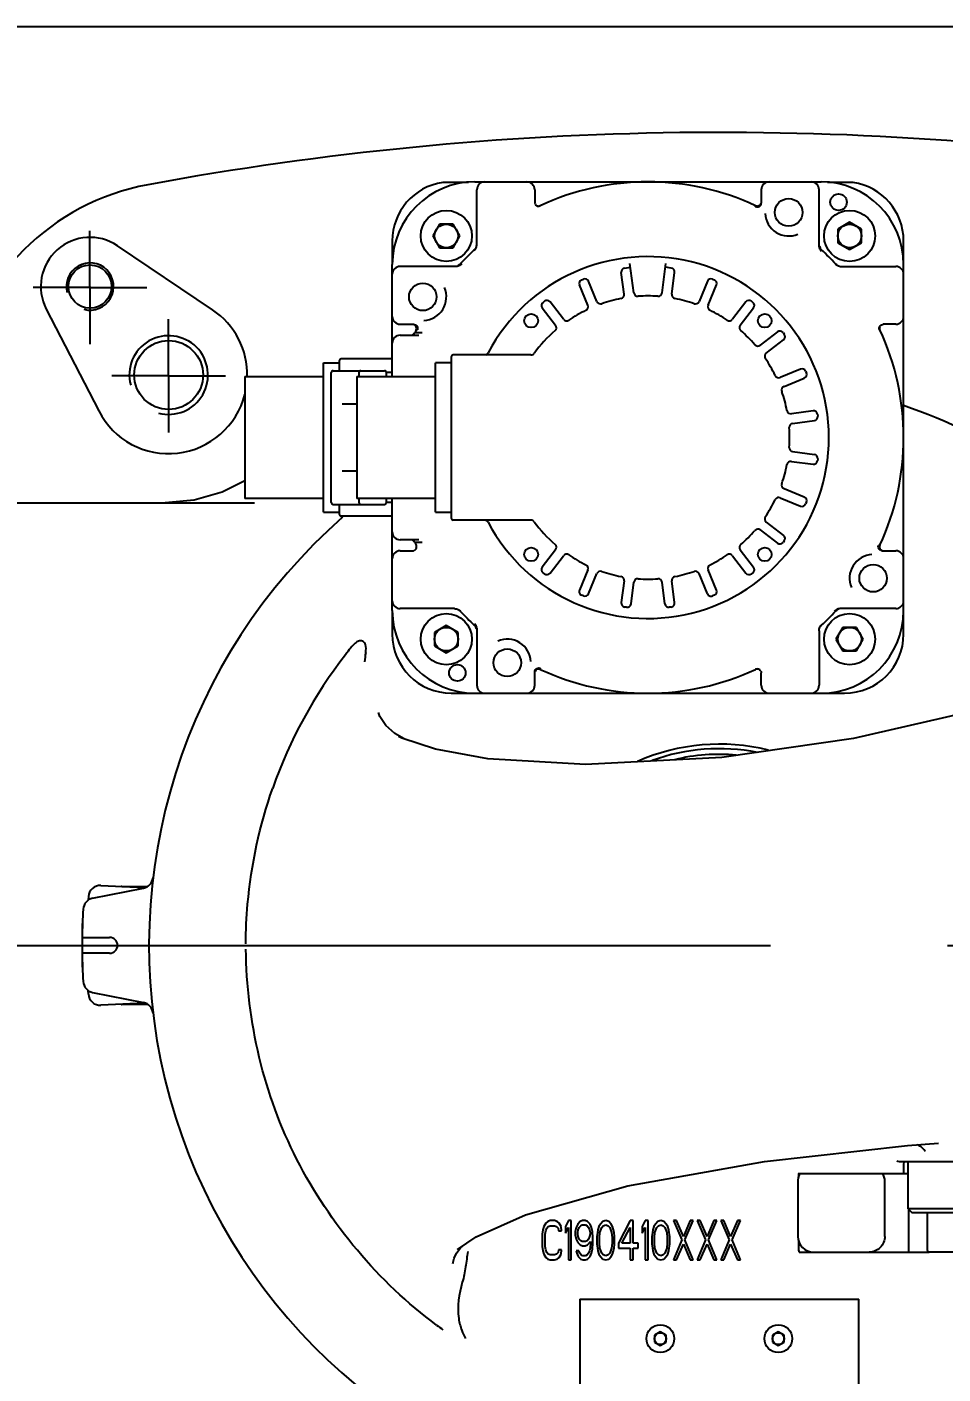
# Model space of a CAD drawing. Header units: millimetres. Extents: x 7426 to 8740, y 124 to 421.
# Drawn here: x 7995.92 to 8007.57, y 171.59 to 188.72 of the extents above; entities that cross this region are included whole.
import ezdxf

# ---------------------------------------------------------------- set-up
doc = ezdxf.new("R2010")
doc.units = ezdxf.units.MM
doc.linetypes.add('CENTER', pattern=[0.6, 0.375, -0.075, 0.075, -0.075])
for name, color, linetype in [('中心线', 7, 'Continuous'), ('外形图', 7, 'Continuous'), ('尺寸标注', 7, 'Continuous')]:
    doc.layers.add(name, color=color, linetype=linetype)
doc.styles.add('微软雅黑', font='msyh.ttc')
doc.dimstyles.new('尺寸标注_1_20比例', dxfattribs={"dimtxt": 2.1, "dimasz": 1.7, "dimexe": 0.5, "dimexo": 0.4, "dimgap": 0.5, "dimtad": 1, "dimdec": 1, "dimlfac": 20, "dimdsep": 46, "dimtxsty": '微软雅黑', "dimcen": 0.09, "dimadec": 0, "dimazin": 0, "dimtp": 0.01, "dimtm": 0.01, "dimtfac": 1, "dimtdec": 1, "dimtofl": 0, "dimtmove": 0, "dimatfit": 3, "dimfxl": 1, "dimtolj": 1, "dimarcsym": 0})

# ---------------------------------------------------------------- blocks, each defined once
blk = doc.blocks.new('*D980')
at = {"layer": 'Defpoints', "color": 0}
for p in [(7983.758, 188.718), (8012.655, 188.718), (8014.725, 163.443)]:
    blk.add_point(p, dxfattribs=at)
at = {"layer": '尺寸标注', "color": 0, "linetype": 'Continuous', "lineweight": -2}
for p, q in [((8012.255, 188.718), (7983.258, 188.718)), ((7983.758, 165.143), (7983.758, 187.018)), ((8014.325, 163.443), (7983.258, 163.443))]:
    blk.add_line(p, q, dxfattribs=at)
at = {"layer": '尺寸标注', "color": 0}
for points in [[(7984.041, 187.018), (7983.475, 187.018), (7983.758, 188.718)], [(7983.475, 165.143), (7984.041, 165.143), (7983.758, 163.443)]]:
    blk.add_solid(points, dxfattribs=at)
at = {"layer": '尺寸标注', "color": 0, "insert": (7980.645, 176.01), "char_height": 2.1, "attachment_point": 2, "rotation": 90, "style": '微软雅黑'}
blk.add_mtext('\\A1;\\A1;(505.5)', dxfattribs=at)

msp = doc.modelspace()

# ---------------------------------------------------------------- linework, layer by layer
at = {"layer": '中心线', "color": 0, "linetype": 'CENTER', "ltscale": 30}
msp.add_line((7994.1241, 177.043), (8075.3804, 177.043), dxfattribs=at)
at = {"layer": '外形图', "color": 0, "linetype": 'Continuous'}
for p, q in [((8001.5365, 186.7404), (8001.2083, 186.7404)), ((8001.6175, 186.7484), (8006.0176, 186.7484)), ((8006.4269, 186.7404), (8006.0987, 186.7404)), ((8001.6425, 185.956), (8001.6425, 186.6484)), ((8002.3775, 186.6484), (8002.3775, 186.4903)), ((8005.2576, 186.6484), (8005.2576, 186.4782)), ((8005.9926, 185.941), (8005.9926, 186.6484)), ((8002.4486, 186.4421), (8002.4486, 186.446)), ((8001.1677, 186.2117), (8001.081, 186.0617)), ((8001.3409, 186.2117), (8001.1677, 186.2117)), ((8001.4275, 186.0617), (8001.3409, 186.2117)), ((8006.3809, 186.2349), (8006.2309, 186.1483)), ((8006.5309, 186.1483), (8006.3809, 186.2349)), ((8000.5675, 185.9984), (8000.5675, 185.6984)), ((8001.081, 186.0617), (8001.1677, 185.9117)), ((8001.3409, 185.9117), (8001.4275, 186.0617)), ((8006.2309, 186.1483), (8006.2309, 185.975)), ((8006.5309, 185.975), (8006.5309, 186.1483)), ((8007.0676, 185.6984), (8007.0676, 185.9984)), ((7998.283, 185.1227), (7997.0736, 185.9366)), ((8001.1677, 185.9117), (8001.3409, 185.9117)), ((8001.6104, 185.8792), (8001.6104, 185.884)), ((8006.2309, 185.975), (8006.3809, 185.8884)), ((8006.3809, 185.8884), (8006.5309, 185.975)), ((8000.5675, 184.2734), (8000.5675, 185.6984)), ((8001.3749, 185.6734), (8000.6675, 185.6734)), ((8003.5213, 185.6531), (8003.5956, 185.6629)), ((8003.6385, 185.3373), (8003.5891, 185.7125)), ((8003.9966, 185.3373), (8004.046, 185.7125)), ((8004.1139, 185.6531), (8004.0395, 185.6629)), ((8006.1984, 185.7055), (8006.2032, 185.7055)), ((8006.2752, 185.6734), (8006.9676, 185.6734)), ((8007.0676, 181.2983), (8007.0676, 185.6984)), ((8002.9737, 185.503), (8002.9968, 185.5126)), ((8003.1686, 185.2283), (8003.0621, 185.4855)), ((8003.5146, 185.321), (8003.4782, 185.597)), ((8004.1206, 185.321), (8004.1569, 185.597)), ((8004.573, 185.4855), (8004.4665, 185.2283)), ((8004.6384, 185.5126), (8004.6615, 185.503)), ((8003.0532, 185.1805), (8002.9466, 185.4377)), ((8004.582, 185.1805), (8004.6885, 185.4377)), ((7996.1688, 185.1323), (7996.8353, 183.8358)), ((8002.4743, 185.1462), (8002.6438, 184.9253)), ((8002.4836, 185.2163), (8002.5034, 185.2315)), ((8002.743, 185.0014), (8002.5735, 185.2223)), ((8005.0616, 185.2223), (8004.8921, 185.0014)), ((8004.9913, 184.9253), (8005.1608, 185.1462)), ((8005.1317, 185.2315), (8005.1516, 185.2163)), ((8000.6675, 184.9384), (8000.8378, 184.9384)), ((8000.6675, 184.7984), (8000.9033, 184.7984)), ((8000.9486, 184.8275), (8000.8519, 184.8279)), ((8005.4654, 184.8416), (8005.2445, 184.6721)), ((8005.5355, 184.8323), (8005.5507, 184.8125)), ((8006.7652, 184.8673), (8006.7613, 184.8673)), ((8006.9676, 184.9384), (8006.8095, 184.9384)), ((8005.3206, 184.5729), (8005.5415, 184.7424)), ((7999.6925, 182.5483), (7999.6925, 184.4484)), ((7999.6925, 184.4484), (7999.8925, 184.4484)), ((7999.8925, 184.4734), (7999.8925, 184.3484)), ((8000.5675, 184.4984), (7999.9175, 184.4984)), ((8001.1175, 182.5483), (8001.1175, 184.4484)), ((8001.3175, 184.4484), (8001.1175, 184.4484)), ((8001.3175, 184.5234), (8001.3175, 182.4733)), ((8002.3301, 184.5484), (8001.3425, 184.5484)), ((7998.6925, 184.2734), (7998.6925, 182.7233)), ((7998.6925, 184.2734), (7999.6925, 184.2734)), ((7999.7925, 182.6733), (7999.7925, 184.3234)), ((7999.8175, 184.3484), (8000.4675, 184.3484)), ((8000.1175, 184.2734), (8000.1175, 182.7233)), ((8000.1175, 184.2734), (8001.1175, 184.2734)), ((8000.1425, 184.3234), (8000.1425, 184.2734)), ((8000.4925, 184.2734), (8000.4925, 184.3234)), ((8000.5675, 184.3234), (8000.4925, 184.3234)), ((8005.7569, 184.3693), (8005.4997, 184.2628)), ((8005.8223, 184.3422), (8005.8318, 184.3191)), ((8005.5475, 184.1473), (8005.8048, 184.2538)), ((8000.1175, 183.9234), (7999.9308, 183.9234)), ((8005.9163, 183.8377), (8005.6402, 183.8013)), ((8005.9724, 183.7946), (8005.9756, 183.7699)), ((8005.6565, 183.6774), (8005.9326, 183.7138)), ((8005.6565, 183.3193), (8005.9326, 183.2829)), ((7999.9308, 183.0733), (8000.1175, 183.0733)), ((8005.6402, 183.1953), (8005.9163, 183.159)), ((8005.9756, 183.2268), (8005.9724, 183.2021)), ((8005.4997, 182.7339), (8005.7569, 182.6274)), ((8005.5475, 182.8494), (8005.8048, 182.7429)), ((7992.9746, 182.668), (7998.818, 182.668)), ((7999.6925, 182.7233), (7998.6925, 182.7233)), ((7999.8175, 182.6483), (8000.4675, 182.6483)), ((7999.8925, 182.6483), (7999.8925, 182.5233)), ((8001.1175, 182.7233), (8000.1175, 182.7233)), ((8000.1425, 182.7233), (8000.1425, 182.6733)), ((8000.4925, 182.6733), (8000.4925, 182.7233)), ((8000.5675, 182.6733), (8000.4925, 182.6733)), ((8000.5675, 181.2983), (8000.5675, 182.7233)), ((8005.8318, 182.6775), (8005.8223, 182.6544)), ((7999.6925, 182.5483), (7999.8925, 182.5483)), ((8000.5675, 182.4983), (7999.9175, 182.4983)), ((8001.1175, 182.5483), (8001.3175, 182.5483)), ((8002.3301, 182.4483), (8001.3425, 182.4483)), ((8005.3206, 182.4238), (8005.5415, 182.2543)), ((8005.2445, 182.3246), (8005.4654, 182.1551)), ((8000.9033, 182.1983), (8000.6675, 182.1983)), ((8000.6675, 182.0583), (8000.8256, 182.0583)), ((8000.8518, 182.1689), (8000.9486, 182.1692)), ((8000.8699, 182.1294), (8000.8738, 182.1294)), ((8002.6438, 182.0714), (8002.4743, 181.8505)), ((8004.9913, 182.0714), (8005.1608, 181.8505)), ((8005.5507, 182.1842), (8005.5355, 182.1644)), ((8006.7974, 182.0583), (8006.9676, 182.0583)), ((8002.5735, 181.7744), (8002.743, 181.9953)), ((8004.8921, 181.9953), (8005.0616, 181.7744)), ((8002.5034, 181.7652), (8002.4836, 181.7804)), ((8003.0532, 181.8162), (8002.9466, 181.559)), ((8003.0621, 181.5111), (8003.1686, 181.7684)), ((8004.573, 181.5111), (8004.4665, 181.7684)), ((8004.6885, 181.559), (8004.582, 181.8162)), ((8005.1516, 181.7804), (8005.1317, 181.7652)), ((8003.5146, 181.6757), (8003.4782, 181.3996)), ((8003.6022, 181.3833), (8003.6385, 181.6594)), ((8004.033, 181.3833), (8003.9966, 181.6594)), ((8004.1569, 181.3996), (8004.1206, 181.6757)), ((8002.9968, 181.4841), (8002.9737, 181.4937)), ((8004.6615, 181.4937), (8004.6384, 181.4841)), ((8000.5675, 181.2983), (8000.5675, 180.9983)), ((8001.3599, 181.3233), (8000.6675, 181.3233)), ((8001.4367, 181.2912), (8001.4319, 181.2912)), ((8003.5461, 181.3403), (8003.5213, 181.3435)), ((8004.1139, 181.3435), (8004.0891, 181.3403)), ((8006.9676, 181.3233), (8006.2602, 181.3233)), ((8007.0676, 180.9983), (8007.0676, 181.2983)), ((8001.2543, 181.1082), (8001.1043, 181.0216)), ((8001.1043, 181.0216), (8001.1043, 180.8484)), ((8001.4043, 181.0216), (8001.2543, 181.1082)), ((8001.4043, 180.8484), (8001.4043, 181.0216)), ((8001.6425, 181.0557), (8001.6425, 180.3483)), ((8005.9926, 181.0407), (8005.9926, 180.3483)), ((8006.0247, 181.1175), (8006.0247, 181.1127)), ((8006.2943, 181.085), (8006.2077, 180.935)), ((8006.4675, 181.085), (8006.2943, 181.085)), ((8006.5541, 180.935), (8006.4675, 181.085)), ((8001.1043, 180.8484), (8001.2543, 180.7618)), ((8001.2543, 180.7618), (8001.4043, 180.8484)), ((8006.2077, 180.935), (8006.2943, 180.785)), ((8006.4675, 180.785), (8006.5541, 180.935)), ((8006.2943, 180.785), (8006.4675, 180.785)), ((8002.3775, 180.3483), (8002.3775, 180.5185)), ((8005.1865, 180.5507), (8005.1865, 180.5546)), ((8005.2576, 180.3483), (8005.2576, 180.5064)), ((8001.3175, 180.2483), (8001.6175, 180.2483)), ((8001.6175, 180.2483), (8006.0176, 180.2483)), ((8006.0176, 180.2483), (8006.3176, 180.2483)), ((8000.7184, 179.6676), (8000.6015, 179.738)), ((8000.646, 179.697), (8000.6467, 179.6966)), ((7996.758, 177.6413), (7997.4062, 177.7714)), ((7996.8636, 177.8054), (7997.4194, 177.7763)), ((7997.1282, 177.7929), (7997.4568, 177.7929)), ((7996.706, 177.6635), (7996.7035, 177.6168)), ((7996.6247, 177.2894), (7996.6247, 176.7965)), ((7996.6253, 177.1429), (7996.9747, 177.1429)), ((7996.9747, 176.9429), (7996.6253, 176.9429)), ((7996.706, 176.4224), (7996.7035, 176.469)), ((7996.758, 176.4445), (7997.4062, 176.3145)), ((7997.4194, 176.3096), (7996.8636, 176.2804)), ((7997.4568, 176.2929), (7997.1282, 176.2929)), ((8007.1165, 174.498), (8007.5106, 174.5265)), ((8007.5106, 174.5265), (8007.5125, 174.5267)), ((8005.2998, 174.2961), (8007.1165, 174.498)), ((8007.0375, 174.2929), (8008.0295, 174.2929)), ((8007.0767, 174.2919), (8007.0779, 174.2929)), ((8005.7223, 174.0429), (8005.7223, 173.3429)), ((8005.7256, 174.1429), (8007.1259, 174.1429)), ((8005.7294, 174.1429), (8005.7294, 174.0927)), ((8006.8287, 173.3429), (8006.8287, 174.0429)), ((8007.1249, 173.6929), (8007.1249, 174.1429)), ((8007.1249, 173.6929), (8007.1749, 173.6429)), ((8008.4749, 173.6929), (8007.1249, 173.6929)), ((8007.1286, 173.6929), (8007.1286, 173.1429)), ((8002.5185, 173.5109), (8002.4935, 173.4684)), ((8002.5435, 173.5322), (8002.5185, 173.5109)), ((8002.5748, 173.5429), (8002.5435, 173.5322)), ((8002.631, 173.5429), (8002.5748, 173.5429)), ((8002.6623, 173.5322), (8002.631, 173.5429)), ((8002.6873, 173.5109), (8002.6623, 173.5322)), ((8002.7123, 173.4684), (8002.6873, 173.5109)), ((8002.806, 173.5429), (8002.7685, 173.4684)), ((8002.8435, 173.5429), (8002.806, 173.5429)), ((8002.8435, 173.0429), (8002.8435, 173.5429)), ((8002.9248, 173.5003), (8002.906, 173.4578)), ((8002.956, 173.5322), (8002.9248, 173.5003)), ((8002.9873, 173.5429), (8002.956, 173.5322)), ((8002.9623, 173.479), (8002.981, 173.4897)), ((8002.981, 173.4897), (8003.0248, 173.4897)), ((8003.0185, 173.5429), (8002.9873, 173.5429)), ((8003.0498, 173.5322), (8003.0185, 173.5429)), ((8003.0248, 173.4897), (8003.0435, 173.479)), ((8003.081, 173.5003), (8003.0498, 173.5322)), ((8003.0998, 173.4578), (8003.081, 173.5003)), ((8003.2123, 173.5003), (8003.1935, 173.4684)), ((8003.2435, 173.5322), (8003.2123, 173.5003)), ((8003.281, 173.5429), (8003.2435, 173.5322)), ((8003.2498, 173.479), (8003.281, 173.4897)), ((8003.3185, 173.5322), (8003.281, 173.5429)), ((8003.281, 173.4897), (8003.3123, 173.479)), ((8003.3498, 173.5003), (8003.3185, 173.5322)), ((8003.3685, 173.4684), (8003.3498, 173.5003)), ((8003.5935, 173.5429), (8003.4435, 173.2556)), ((8003.631, 173.5429), (8003.5935, 173.5429)), ((8003.631, 173.2556), (8003.631, 173.5429)), ((8003.781, 173.5429), (8003.7435, 173.4684)), ((8003.8185, 173.5429), (8003.781, 173.5429)), ((8003.8185, 173.0429), (8003.8185, 173.5429)), ((8003.9123, 173.5003), (8003.8935, 173.4684)), ((8003.9435, 173.5322), (8003.9123, 173.5003)), ((8003.9811, 173.5429), (8003.9435, 173.5322)), ((8003.9498, 173.479), (8003.9811, 173.4897)), ((8004.0186, 173.5322), (8003.9811, 173.5429)), ((8003.9811, 173.4897), (8004.0123, 173.479)), ((8004.0498, 173.5003), (8004.0186, 173.5322)), ((8004.0686, 173.4684), (8004.0498, 173.5003)), ((8004.1436, 173.5429), (8004.2498, 173.2982)), ((8004.1811, 173.5429), (8004.1436, 173.5429)), ((8004.2686, 173.3407), (8004.1811, 173.5429)), ((8004.3561, 173.5429), (8004.2686, 173.3407)), ((8004.2873, 173.2982), (8004.3936, 173.5429)), ((8004.3936, 173.5429), (8004.3561, 173.5429)), ((8004.4436, 173.5429), (8004.5498, 173.2982)), ((8004.4811, 173.5429), (8004.4436, 173.5429)), ((8004.5686, 173.3407), (8004.4811, 173.5429)), ((8004.6561, 173.5429), (8004.5686, 173.3407)), ((8004.5873, 173.2982), (8004.6936, 173.5429)), ((8004.6936, 173.5429), (8004.6561, 173.5429)), ((8004.7436, 173.5429), (8004.8498, 173.2982)), ((8004.7811, 173.5429), (8004.7436, 173.5429)), ((8004.8686, 173.3407), (8004.7811, 173.5429)), ((8004.9561, 173.5429), (8004.8686, 173.3407)), ((8004.8873, 173.2982), (8004.9936, 173.5429)), ((8004.9936, 173.5429), (8004.9561, 173.5429)), ((8008.4749, 173.6429), (8007.1749, 173.6429)), ((8007.3674, 173.6429), (8007.3674, 173.1679)), ((8002.481, 173.4258), (8002.4748, 173.3726)), ((8002.4748, 173.3726), (8002.4748, 173.2131)), ((8002.4935, 173.4684), (8002.481, 173.4258)), ((8002.5123, 173.3726), (8002.5185, 173.4152)), ((8002.5123, 173.2131), (8002.5123, 173.3726)), ((8002.5185, 173.4152), (8002.531, 173.4471)), ((8002.531, 173.4471), (8002.5498, 173.4684)), ((8002.5498, 173.4684), (8002.5748, 173.479)), ((8002.5748, 173.479), (8002.631, 173.479)), ((8002.631, 173.479), (8002.656, 173.4684)), ((8002.656, 173.4684), (8002.6748, 173.4471)), ((8002.6748, 173.4471), (8002.681, 173.4152)), ((8002.681, 173.4152), (8002.7185, 173.4152)), ((8002.7185, 173.4152), (8002.7123, 173.4684)), ((8002.7685, 173.4684), (8002.7685, 173.3833)), ((8002.7685, 173.3833), (8002.806, 173.4578)), ((8002.806, 173.4578), (8002.806, 173.0429)), ((8002.906, 173.4578), (8002.8935, 173.4046)), ((8002.8935, 173.4046), (8002.8935, 173.362)), ((8002.8935, 173.362), (8002.906, 173.3088)), ((8002.906, 173.3088), (8002.9248, 173.2663)), ((8002.9248, 173.3939), (8002.931, 173.4258)), ((8002.9248, 173.3726), (8002.9248, 173.3939)), ((8002.931, 173.3407), (8002.9248, 173.3726)), ((8002.931, 173.4258), (8002.9435, 173.4578)), ((8002.9435, 173.3088), (8002.931, 173.3407)), ((8002.9435, 173.4578), (8002.9623, 173.479)), ((8002.9623, 173.2875), (8002.9435, 173.3088)), ((8003.0435, 173.479), (8003.0623, 173.4578)), ((8003.0623, 173.3088), (8003.0435, 173.2875)), ((8003.0623, 173.4578), (8003.0748, 173.4258)), ((8003.0748, 173.3407), (8003.0623, 173.3088)), ((8003.0748, 173.4258), (8003.081, 173.3939)), ((8003.081, 173.3726), (8003.0748, 173.3407)), ((8003.081, 173.3939), (8003.081, 173.3726)), ((8003.1123, 173.4046), (8003.0998, 173.4578)), ((8003.1185, 173.3301), (8003.1123, 173.4046)), ((8003.1185, 173.2556), (8003.1185, 173.3301)), ((8003.1748, 173.3939), (8003.1685, 173.3407)), ((8003.1685, 173.3407), (8003.1685, 173.245)), ((8003.181, 173.4258), (8003.1748, 173.3939)), ((8003.1935, 173.4684), (8003.181, 173.4258)), ((8003.1998, 173.3301), (8003.206, 173.3939)), ((8003.1998, 173.2556), (8003.1998, 173.3301)), ((8003.206, 173.3939), (8003.231, 173.4578)), ((8003.231, 173.4578), (8003.2498, 173.479)), ((8003.3123, 173.479), (8003.331, 173.4578)), ((8003.331, 173.4578), (8003.356, 173.3939)), ((8003.356, 173.3939), (8003.3623, 173.3301)), ((8003.3623, 173.3301), (8003.3623, 173.2556)), ((8003.381, 173.4258), (8003.3685, 173.4684)), ((8003.3873, 173.3939), (8003.381, 173.4258)), ((8003.3935, 173.3407), (8003.3873, 173.3939)), ((8003.3935, 173.245), (8003.3935, 173.3407)), ((8003.4873, 173.2556), (8003.5935, 173.4578)), ((8003.5935, 173.4578), (8003.5935, 173.2556)), ((8003.7435, 173.4684), (8003.7435, 173.3833)), ((8003.7435, 173.3833), (8003.781, 173.4578)), ((8003.781, 173.4578), (8003.781, 173.0429)), ((8003.8748, 173.3939), (8003.8685, 173.3407)), ((8003.8685, 173.3407), (8003.8685, 173.245)), ((8003.881, 173.4258), (8003.8748, 173.3939)), ((8003.8935, 173.4684), (8003.881, 173.4258)), ((8003.8998, 173.3301), (8003.906, 173.3939)), ((8003.8998, 173.2556), (8003.8998, 173.3301)), ((8003.906, 173.3939), (8003.931, 173.4578)), ((8003.931, 173.4578), (8003.9498, 173.479)), ((8004.0123, 173.479), (8004.0311, 173.4578)), ((8004.0311, 173.4578), (8004.0561, 173.3939)), ((8004.0561, 173.3939), (8004.0623, 173.3301)), ((8004.0623, 173.3301), (8004.0623, 173.2556)), ((8004.0811, 173.4258), (8004.0686, 173.4684)), ((8004.0873, 173.3939), (8004.0811, 173.4258)), ((8004.0936, 173.3407), (8004.0873, 173.3939)), ((8004.0936, 173.245), (8004.0936, 173.3407)), ((8001.3848, 173.1291), (8001.4357, 173.1958)), ((8001.3965, 173.176), (8001.3994, 173.1784)), ((8001.4357, 173.1958), (8001.4562, 173.216)), ((8002.4748, 173.2131), (8002.481, 173.1599)), ((8002.481, 173.1599), (8002.4935, 173.1173)), ((8002.5185, 173.1705), (8002.5123, 173.2131)), ((8002.531, 173.1386), (8002.5185, 173.1705)), ((8002.5498, 173.1173), (8002.531, 173.1386)), ((8002.6748, 173.1386), (8002.656, 173.1173)), ((8002.681, 173.1705), (8002.6748, 173.1386)), ((8002.7185, 173.1705), (8002.681, 173.1705)), ((8002.7123, 173.1173), (8002.7185, 173.1705)), ((8002.906, 173.1599), (8002.9123, 173.128)), ((8002.9373, 173.1599), (8002.906, 173.1599)), ((8002.9248, 173.2663), (8002.956, 173.2343)), ((8002.9498, 173.128), (8002.9373, 173.1599)), ((8002.956, 173.2343), (8002.9873, 173.2237)), ((8002.981, 173.2769), (8002.9623, 173.2875)), ((8003.0248, 173.2769), (8002.981, 173.2769)), ((8002.9873, 173.2237), (8003.0185, 173.2237)), ((8003.0185, 173.2237), (8003.0498, 173.2343)), ((8003.0435, 173.2875), (8003.0248, 173.2769)), ((8003.0498, 173.2343), (8003.0873, 173.2769)), ((8003.0748, 173.1599), (8003.0623, 173.128)), ((8003.081, 173.1918), (8003.0748, 173.1599)), ((8003.0873, 173.2556), (8003.081, 173.1918)), ((8003.0873, 173.2769), (8003.0873, 173.2556)), ((8003.0998, 173.128), (8003.1123, 173.1812)), ((8003.1123, 173.1812), (8003.1185, 173.2556)), ((8003.1685, 173.245), (8003.1748, 173.1918)), ((8003.1748, 173.1918), (8003.181, 173.1599)), ((8003.181, 173.1599), (8003.1935, 173.1173)), ((8003.206, 173.1918), (8003.1998, 173.2556)), ((8003.231, 173.128), (8003.206, 173.1918)), ((8003.356, 173.1918), (8003.331, 173.128)), ((8003.3623, 173.2556), (8003.356, 173.1918)), ((8003.3685, 173.1173), (8003.381, 173.1599)), ((8003.381, 173.1599), (8003.3873, 173.1918)), ((8003.3873, 173.1918), (8003.3935, 173.245)), ((8003.4435, 173.2556), (8003.4435, 173.1918)), ((8003.4435, 173.1918), (8003.5935, 173.1918)), ((8003.5935, 173.2556), (8003.4873, 173.2556)), ((8003.5935, 173.1918), (8003.5935, 173.0429)), ((8003.6935, 173.2556), (8003.631, 173.2556)), ((8003.631, 173.0429), (8003.631, 173.1918)), ((8003.631, 173.1918), (8003.6935, 173.1918)), ((8003.6935, 173.1918), (8003.6935, 173.2556)), ((8003.8685, 173.245), (8003.8748, 173.1918)), ((8003.8748, 173.1918), (8003.881, 173.1599)), ((8003.881, 173.1599), (8003.8935, 173.1173)), ((8003.906, 173.1918), (8003.8998, 173.2556)), ((8003.931, 173.128), (8003.906, 173.1918)), ((8004.0561, 173.1918), (8004.0311, 173.128)), ((8004.0623, 173.2556), (8004.0561, 173.1918)), ((8004.0686, 173.1173), (8004.0811, 173.1599)), ((8004.0811, 173.1599), (8004.0873, 173.1918)), ((8004.0873, 173.1918), (8004.0936, 173.245)), ((8004.2498, 173.2982), (8004.1436, 173.0429)), ((8004.1811, 173.0429), (8004.2686, 173.245)), ((8004.2686, 173.245), (8004.3561, 173.0429)), ((8004.3936, 173.0429), (8004.2873, 173.2982)), ((8004.5498, 173.2982), (8004.4436, 173.0429)), ((8004.4811, 173.0429), (8004.5686, 173.245)), ((8004.5686, 173.245), (8004.6561, 173.0429)), ((8004.6936, 173.0429), (8004.5873, 173.2982)), ((8004.8498, 173.2982), (8004.7436, 173.0429)), ((8004.7811, 173.0429), (8004.8686, 173.245)), ((8004.8686, 173.245), (8004.9561, 173.0429)), ((8004.9936, 173.0429), (8004.8873, 173.2982)), ((8005.7294, 173.2931), (8005.7294, 173.1929)), ((8005.738, 173.1429), (8005.9223, 173.1429)), ((8005.9223, 173.1429), (8006.6289, 173.1429)), ((8006.6289, 173.1429), (8007.3944, 173.1429)), ((8008.1424, 173.1429), (8007.3924, 173.1429)), ((8001.3389, 173.0012), (8001.3388, 172.9994)), ((8002.4935, 173.1173), (8002.5185, 173.0748)), ((8002.5185, 173.0748), (8002.5435, 173.0535)), ((8002.5435, 173.0535), (8002.5748, 173.0429)), ((8002.5748, 173.1067), (8002.5498, 173.1173)), ((8002.631, 173.1067), (8002.5748, 173.1067)), ((8002.5748, 173.0429), (8002.631, 173.0429)), ((8002.656, 173.1173), (8002.631, 173.1067)), ((8002.631, 173.0429), (8002.6623, 173.0535)), ((8002.6623, 173.0535), (8002.6873, 173.0748)), ((8002.6873, 173.0748), (8002.7123, 173.1173)), ((8002.806, 173.0429), (8002.8435, 173.0429)), ((8002.9123, 173.128), (8002.931, 173.0854)), ((8002.931, 173.0854), (8002.9623, 173.0535)), ((8002.9685, 173.1067), (8002.9498, 173.128)), ((8002.9623, 173.0535), (8002.9935, 173.0429)), ((8002.9873, 173.096), (8002.9685, 173.1067)), ((8003.0248, 173.096), (8002.9873, 173.096)), ((8002.9935, 173.0429), (8003.0185, 173.0429)), ((8003.0185, 173.0429), (8003.0498, 173.0535)), ((8003.0435, 173.1067), (8003.0248, 173.096)), ((8003.0623, 173.128), (8003.0435, 173.1067)), ((8003.0498, 173.0535), (8003.081, 173.0854)), ((8003.081, 173.0854), (8003.0998, 173.128)), ((8003.1935, 173.1173), (8003.2123, 173.0854)), ((8003.2123, 173.0854), (8003.2435, 173.0535)), ((8003.2498, 173.1067), (8003.231, 173.128)), ((8003.2435, 173.0535), (8003.281, 173.0429)), ((8003.281, 173.096), (8003.2498, 173.1067)), ((8003.3123, 173.1067), (8003.281, 173.096)), ((8003.281, 173.0429), (8003.3185, 173.0535)), ((8003.331, 173.128), (8003.3123, 173.1067)), ((8003.3185, 173.0535), (8003.3498, 173.0854)), ((8003.3498, 173.0854), (8003.3685, 173.1173)), ((8003.5935, 173.0429), (8003.631, 173.0429)), ((8003.781, 173.0429), (8003.8185, 173.0429)), ((8003.8935, 173.1173), (8003.9123, 173.0854)), ((8003.9123, 173.0854), (8003.9435, 173.0535)), ((8003.9498, 173.1067), (8003.931, 173.128)), ((8003.9435, 173.0535), (8003.9811, 173.0429)), ((8003.9811, 173.096), (8003.9498, 173.1067)), ((8004.0123, 173.1067), (8003.9811, 173.096)), ((8003.9811, 173.0429), (8004.0186, 173.0535)), ((8004.0311, 173.128), (8004.0123, 173.1067)), ((8004.0186, 173.0535), (8004.0498, 173.0854)), ((8004.0498, 173.0854), (8004.0686, 173.1173)), ((8004.1436, 173.0429), (8004.1811, 173.0429)), ((8004.3561, 173.0429), (8004.3936, 173.0429)), ((8004.4436, 173.0429), (8004.4811, 173.0429)), ((8004.6561, 173.0429), (8004.6936, 173.0429)), ((8004.7436, 173.0429), (8004.7811, 173.0429)), ((8004.9561, 173.0429), (8004.9936, 173.0429)), ((8002.9498, 172.5428), (8002.9498, 166.5427)), ((8002.9498, 172.5428), (8006.4998, 172.5428)), ((8006.4998, 165.8433), (8006.4998, 172.5428)), ((8003.9748, 172.1294), (8003.8998, 172.0861)), ((8004.0498, 172.0861), (8003.9748, 172.1294)), ((8005.4748, 172.1294), (8005.3998, 172.0861)), ((8005.5498, 172.0861), (8005.4748, 172.1294)), ((8003.8998, 172.0861), (8003.8998, 171.9995)), ((8003.8998, 171.9995), (8003.9748, 171.9562)), ((8003.9748, 171.9562), (8004.0498, 171.9995)), ((8004.0498, 171.9995), (8004.0498, 172.0861)), ((8005.3998, 172.0861), (8005.3998, 171.9995)), ((8005.3998, 171.9995), (8005.4748, 171.9562)), ((8005.4748, 171.9562), (8005.5498, 171.9995)), ((8005.5498, 171.9995), (8005.5498, 172.0861))]:
    msp.add_line(p, q, dxfattribs=at)
at = {"layer": '外形图', "color": 0}
for p, q in [((7996.7247, 185.4075), (7996.7247, 186.1282)), ((7996.7247, 185.4075), (7996.0039, 185.4075)), ((7996.7247, 185.4181), (7996.7247, 184.6868)), ((7996.7247, 185.4075), (7997.4454, 185.4075)), ((7997.7247, 184.2825), (7997.7247, 185.0032)), ((7997.7247, 184.2825), (7997.004, 184.2825)), ((7997.7247, 184.2931), (7997.7247, 183.5617)), ((7997.7247, 184.2825), (7998.4454, 184.2825))]:
    msp.add_line(p, q, dxfattribs=at)
at = {"layer": '外形图', "color": 0, "linetype": 'Continuous'}
for points in [[(7998.6925, 182.9478), (7998.4067, 182.8048), (7998.0507, 182.7027), (7997.68, 182.668)], [(8000.6015, 179.738), (8000.4875, 179.8378), (8000.4102, 179.9517), (8000.3903, 180.0041)], [(8007.8142, 179.9905), (8006.4313, 179.6704), (8004.7549, 179.4295), (8003.0241, 179.3408), (8001.781, 179.4128), (8001.1161, 179.5348), (8000.6905, 179.6769), (8000.6467, 179.6966)], [(8001.3965, 173.176), (8001.6356, 173.3359), (8002.2617, 173.6165), (8003.5609, 173.9838), (8005.2998, 174.2961)], [(8001.3388, 172.9994), (8001.3525, 173.0642), (8001.3848, 173.1291)]]:
    msp.add_lwpolyline(points, dxfattribs=at)
for centre, radius in [((8005.6061, 186.3606), 0.175), ((8006.2405, 186.4904), 0.105), ((8001.2543, 186.0617), 0.325), ((8006.3809, 186.0617), 0.325), ((8001.2543, 186.0617), 0.15), ((8006.3809, 186.0617), 0.15), ((7996.7247, 185.4181), 0.275), ((8000.9553, 185.2869), 0.175), ((8002.3326, 184.9833), 0.0875), ((8005.3025, 184.9833), 0.0875), ((7997.7247, 184.2931), 0.4375), ((8002.3326, 182.0134), 0.0875), ((8005.3025, 182.0134), 0.0875), ((8006.6798, 181.7098), 0.175), ((8001.2543, 180.935), 0.325), ((8006.3809, 180.935), 0.325), ((8001.2543, 180.935), 0.15), ((8006.3809, 180.935), 0.15), ((8002.0291, 180.6361), 0.175), ((8001.3946, 180.5063), 0.105), ((8003.9748, 172.0428), 0.175), ((8003.9748, 172.0428), 0.075), ((8005.4748, 172.0428), 0.175), ((8005.4748, 172.0428), 0.075)]:
    msp.add_circle(centre, radius, dxfattribs=at)
for centre, radius, start, end in [((8004.7248, 147.3766), 40.0007, 80.97577, 100.46271), ((7998.0057, 183.7621), 3.0001, 100.46271, 169.53729), ((8001.6175, 185.6984), 1.05, 90, 180), ((8001.3175, 185.9984), 0.75, 98.37604, 180), ((8001.7425, 186.6484), 0.1, 90, 180), ((8002.2775, 186.6484), 0.1, 0, 90), ((8003.8176, 183.4983), 3.2501, 65.0887, 114.91128), ((8005.3576, 186.6484), 0.1, 90, 180), ((8005.8926, 186.6484), 0.1, 0, 90), ((8006.0176, 185.6984), 1.05, 0, 90), ((8006.3176, 185.9984), 0.75, 0, 81.62396), ((8002.4275, 186.4914), 0.05, 248.9968, 294.90207), ((8005.2076, 186.4914), 0.05, 245.10458, 335.92955), ((8001.6329, 186.4517), 3.5536, 359.6498, 359.90792), ((8005.6061, 186.3606), 0.3, 182.73613, 293.26387), ((7996.7247, 185.4181), 0.625, 56.05996, 207.20712), ((8003.8176, 183.4983), 3.2501, 132.77427, 137.22575), ((8001.5425, 185.9574), 0.1, 312.74283, 328.51503), ((8001.5333, 185.9564), 0.1091, 314.93868, 325.33168), ((8001.5324, 185.9571), 0.1102, 325.33625, 334.86496), ((8006.0926, 185.9574), 0.1, 195.75845, 227.24466), ((8003.8176, 183.4983), 3.2501, 42.77427, 47.22575), ((7996.7247, 185.4181), 0.3, 255, 195), ((8000.6675, 185.5734), 0.1, 90, 180), ((8001.3585, 185.7734), 0.1, 285.75851, 317.24466), ((8003.8176, 183.4983), 2.3, 207.91007, 152.08993), ((8003.5278, 185.6036), 0.05, 97.5, 187.5), ((8004.1073, 185.6036), 0.05, 352.5, 82.5), ((8006.2756, 185.7826), 0.1091, 224.93868, 235.33168), ((8006.2766, 185.7734), 0.1, 222.74283, 238.51503), ((8006.2763, 185.7835), 0.1102, 235.33625, 244.86496), ((8006.9676, 185.5734), 0.1, 0, 90), ((8002.9928, 185.4568), 0.05, 112.5, 202.5), ((8003.0159, 185.4664), 0.05, 22.5, 112.5), ((8004.6192, 185.4664), 0.05, 67.5, 157.5), ((8004.6423, 185.4568), 0.05, 337.5, 67.5), ((8000.9553, 185.2869), 0.3, 272.73613, 23.26387), ((8003.465, 185.3145), 0.05, 280.98635, 7.5), ((8003.6881, 185.3438), 0.05, 187.5, 274.01365), ((8003.8176, 183.4983), 1.8, 85.98635, 94.01365), ((8003.9471, 185.3438), 0.05, 265.98635, 352.5), ((8004.1701, 185.3145), 0.05, 172.5, 259.01365), ((8002.514, 185.1766), 0.05, 127.5, 217.5), ((8002.5338, 185.1919), 0.05, 37.5, 127.5), ((8003.007, 185.1613), 0.05, 295.98635, 22.5), ((8003.2148, 185.2474), 0.05, 202.5, 289.01365), ((8003.8176, 183.4983), 1.8, 100.98635, 109.01365), ((8003.8176, 183.4983), 1.8, 70.98635, 79.01365), ((8004.4203, 185.2474), 0.05, 250.98635, 337.5), ((8004.6282, 185.1613), 0.05, 157.5, 244.01365), ((8005.1013, 185.1919), 0.05, 52.5, 142.5), ((8005.1211, 185.1766), 0.05, 322.5, 52.5), ((7997.7247, 184.2931), 1, 358.67653, 56.05996), ((8000.6675, 185.0384), 0.1, 180, 270), ((8002.7827, 185.0318), 0.05, 217.5, 304.01365), ((8003.8176, 183.4983), 1.8, 115.98635, 124.01365), ((8003.8176, 183.4983), 1.8, 55.98635, 64.01365), ((8004.8525, 185.0318), 0.05, 235.98635, 322.5), ((8006.9676, 185.0384), 0.1, 270, 0), ((7997.7247, 184.2931), 0.5, 255, 195), ((8000.6675, 184.6984), 0.1, 90, 180), ((8000.8063, 184.8484), 0.05, 270, 335.857), ((8000.8245, 184.8884), 0.05, 335.10458, 64.56868), ((8003.8176, 183.4983), 3.2501, 155.0887, 155.85219), ((8000.8642, 181.3138), 3.5535, 89.64979, 89.90792), ((8003.8176, 183.4983), 1.8, 130.98635, 143.51626), ((8002.6042, 184.8949), 0.05, 310.98635, 37.5), ((8005.031, 184.8949), 0.05, 142.5, 229.01365), ((8003.8176, 183.4983), 1.8, 40.98635, 49.01365), ((8005.4959, 184.8019), 0.05, 37.5, 127.5), ((8005.5111, 184.7821), 0.05, 307.5, 37.5), ((8006.8106, 184.8884), 0.05, 158.94535, 204.90034), ((8003.8176, 183.4983), 3.2501, 335.0887, 24.91128), ((8005.2141, 184.7117), 0.05, 220.98635, 307.5), ((7999.9175, 184.4734), 0.025, 90, 180), ((8001.3425, 184.5234), 0.025, 90, 180), ((8001.7409, 184.5984), 0.05, 290.59127, 332.08993), ((8002.3301, 184.5984), 0.05, 270, 323.51626), ((8005.3511, 184.5332), 0.05, 127.5, 214.01365), ((8003.8176, 183.4983), 1.8, 25.98635, 34.01365), ((7999.8175, 184.3234), 0.025, 90, 180), ((8000.1675, 184.3234), 0.025, 90, 180), ((8000.4675, 184.3234), 0.025, 0, 90), ((8005.4806, 184.309), 0.05, 205.98635, 292.5), ((8005.7761, 184.3231), 0.05, 22.5, 112.5), ((8005.7856, 184.3), 0.05, 292.5, 22.5), ((8005.5667, 184.1011), 0.05, 112.5, 199.01365), ((7997.7247, 184.2931), 1, 207.20712, 345.73278), ((8003.8176, 183.4983), 1.8, 10.98635, 19.01365), ((8005.6337, 183.8509), 0.05, 190.98635, 277.5), ((8005.9228, 183.7881), 0.05, 7.5, 97.5), ((8005.9261, 183.7633), 0.05, 277.5, 7.5), ((8004.7248, 177.0429), 7.2501, 57.14254, 71.17566), ((8005.6631, 183.6278), 0.05, 97.5, 184.01365), ((8003.8176, 183.4983), 1.8, 355.98635, 4.01365), ((8005.6631, 183.3689), 0.05, 175.98635, 262.5), ((8005.9261, 183.2334), 0.05, 352.5, 82.5), ((8003.8176, 183.4983), 1.8, 340.98635, 349.01365), ((8005.6337, 183.1458), 0.05, 82.5, 169.01365), ((8005.9228, 183.2086), 0.05, 262.5, 352.5), ((8005.5667, 182.8956), 0.05, 160.98635, 247.5), ((8005.4806, 182.6877), 0.05, 67.5, 154.01365), ((8005.7856, 182.6967), 0.05, 337.5, 67.5), ((7999.8175, 182.6733), 0.025, 180, 270), ((8000.1675, 182.6733), 0.025, 180, 270), ((8000.4675, 182.6733), 0.025, 270, 0), ((8003.8176, 183.4983), 1.8, 325.98635, 334.01365), ((8005.7761, 182.6736), 0.05, 247.5, 337.5), ((8004.7248, 177.0429), 7.2501, 131.33389, 255.79725), ((7999.9175, 182.5233), 0.025, 179.99997, 270), ((8001.3425, 182.4733), 0.025, 180, 270), ((8001.7409, 182.3983), 0.05, 27.91007, 69.41271), ((8002.3301, 182.3983), 0.05, 36.48374, 90), ((8003.8176, 183.4983), 1.8, 216.48374, 229.01365), ((8005.3511, 182.4635), 0.05, 145.98635, 232.5), ((8000.6675, 182.2983), 0.1, 180, 270), ((8003.8176, 183.4983), 1.8, 310.98635, 319.01365), ((8005.2141, 182.2849), 0.05, 52.5, 139.01365), ((8005.5111, 182.2146), 0.05, 322.5, 52.5), ((8000.6675, 181.9583), 0.1, 90, 180), ((8000.8063, 182.1483), 0.05, 24.13237, 90.00012), ((8003.8176, 183.4983), 3.2501, 204.1479, 204.91128), ((8000.8245, 182.1083), 0.05, 338.94535, 24.90034), ((8002.6042, 182.1018), 0.05, 322.5, 49.01365), ((8005.031, 182.1018), 0.05, 130.98635, 217.5), ((8005.4959, 182.1948), 0.05, 232.5, 322.5), ((8006.771, 185.6829), 3.5535, 269.64979, 269.90792), ((8006.8106, 182.1083), 0.05, 155.08438, 257.32646), ((8006.9676, 181.9583), 0.1, 0, 90), ((8002.7827, 181.9648), 0.05, 55.98635, 142.5), ((8003.8176, 183.4983), 1.8, 235.98635, 244.01365), ((8003.007, 181.8354), 0.05, 337.5, 64.01365), ((8004.6282, 181.8354), 0.05, 115.98635, 202.5), ((8003.8176, 183.4983), 1.8, 295.98635, 304.01365), ((8004.8525, 181.9648), 0.05, 37.5, 124.01365), ((8006.6798, 181.7098), 0.3, 92.73613, 203.26387), ((8002.514, 181.8201), 0.05, 142.5, 232.5), ((8002.5338, 181.8048), 0.05, 232.5, 322.5), ((8003.2148, 181.7492), 0.05, 70.98635, 157.5), ((8003.8176, 183.4983), 1.8, 250.98635, 259.01365), ((8003.465, 181.6822), 0.05, 352.5, 79.01365), ((8003.6881, 181.6529), 0.05, 85.98635, 172.5), ((8003.8176, 183.4983), 1.8, 265.98635, 274.01365), ((8003.9471, 181.6529), 0.05, 7.5, 94.01365), ((8004.1701, 181.6822), 0.05, 100.98635, 187.5), ((8003.8176, 183.4983), 1.8, 280.98635, 289.01365), ((8004.4203, 181.7492), 0.05, 22.5, 109.01365), ((8005.1013, 181.8048), 0.05, 217.5, 307.5), ((8005.1211, 181.8201), 0.05, 307.5, 37.5), ((8002.9928, 181.5399), 0.05, 157.5, 247.5), ((8004.6423, 181.5399), 0.05, 292.5, 22.5), ((8000.6675, 181.4233), 0.1, 180, 270), ((8003.0159, 181.5303), 0.05, 247.5, 337.5), ((8003.5278, 181.3931), 0.05, 172.5, 262.5), ((8003.5526, 181.3899), 0.05, 262.5, 352.5), ((8004.0825, 181.3899), 0.05, 187.5, 277.5), ((8004.1073, 181.3931), 0.05, 277.5, 7.5), ((8004.6192, 181.5303), 0.05, 202.5, 292.5), ((8006.9676, 181.4233), 0.1, 270, 0), ((8001.6175, 181.2983), 1.05, 180, 270), ((8001.3585, 181.2233), 0.1, 42.73404, 58.49992), ((8003.8176, 183.4983), 3.2501, 222.77559, 227.22575), ((8001.3601, 181.2149), 0.1081, 44.91076, 46.81325), ((8006.0176, 181.2983), 1.05, 270, 0), ((8003.8176, 183.4983), 3.2501, 312.77427, 317.22494), ((8006.2766, 181.2233), 0.1, 105.76159, 137.26595), ((8001.5425, 181.0393), 0.1, 15.75845, 47.24466), ((8006.0926, 181.0393), 0.1, 132.74283, 148.51503), ((8006.101, 181.0409), 0.1081, 134.91071, 136.85236), ((8001.3175, 180.9983), 0.75, 180, 270), ((8002.0291, 180.6361), 0.3, 2.73613, 113.26387), ((8006.3176, 180.9983), 0.75, 270, 0), ((8004.7248, 177.0429), 6.0192, 142.13471, 160.59317), ((8001.1012, 180.6042), 0.8866, 169.45981, 177.10495), ((8002.4275, 180.5053), 0.05, 65.10458, 155.94702), ((8006.0022, 180.545), 3.5536, 179.64979, 179.90792), ((8003.8176, 183.4983), 3.2501, 245.0887, 294.91128), ((8005.2076, 180.5053), 0.05, 68.9973, 114.90275), ((8001.7425, 180.3483), 0.1, 180, 270), ((8002.2775, 180.3483), 0.1, 270, 0), ((8005.3576, 180.3483), 0.1, 180, 270), ((8005.8926, 180.3483), 0.1, 270, 0), ((8004.7248, 177.0429), 2.5578, 75.88934, 113.97884), ((8004.7248, 177.0429), 2.5, 78.7809, 110.00151), ((8004.7248, 177.0429), 2.4279, 84.90496, 103.55307), ((7996.8558, 177.6556), 0.15, 87, 177), ((7997.1282, 177.5429), 0.25, 90, 91.80477), ((7997.3767, 177.9185), 0.15, 281.34461, 353.20523), ((7996.7875, 177.4943), 0.15, 101.34461, 176.74544), ((8004.7248, 177.0429), 8.1001, 176.74544, 179.29263), ((7996.8747, 177.2894), 0.25, 170.83531, 180), ((7996.9747, 177.0429), 0.1, 270, 90), ((8004.7248, 177.0429), 8.1001, 180.70737, 183.25456), ((7996.8747, 176.7965), 0.25, 180, 189.16469), ((7996.7875, 176.5916), 0.15, 183.25456, 258.65539), ((7996.8558, 176.4302), 0.15, 183, 273), ((7997.1282, 176.5429), 0.25, 268.19523, 270), ((7997.3767, 176.1674), 0.15, 6.79477, 78.65539), ((8005.9238, 174.0426), 0.2015, 160.07575, 179.92539), ((8005.9227, 174.0427), 0.2004, 150.0124, 159.99027), ((8006.6287, 174.0429), 0.2001, 359.9991, 29.98345), ((8005.9223, 173.3428), 0.2, 179.99571, 269.99496), ((8005.8806, 173.193), 0.1512, 180.06932, 199.39027), ((8007.3924, 173.1679), 0.025, 180, 270), ((8004.7248, 177.0429), 6.0192, 233.31241, 234.29437), ((8002.1619, 172.4137), 0.7587, 200.46087, 209.02095)]:
    msp.add_arc(centre, radius, start, end, dxfattribs=at)
for points in [[(8002.3775, 186.4903), (8002.3775, 186.4827), (8002.3788, 186.4731), (8002.385, 186.4687)], [(8002.3835, 186.4665), (8002.3897, 186.4551), (8002.401, 186.4456), (8002.4133, 186.4414)], [(8002.4133, 186.4414), (8002.4245, 186.4376), (8002.4377, 186.4378), (8002.4486, 186.4421)], [(8005.2516, 186.4543), (8005.2552, 186.4611), (8005.2586, 186.4701), (8005.2553, 186.477)], [(8001.6322, 185.9102), (8001.6389, 185.9244), (8001.6425, 185.9404), (8001.6425, 185.956)], [(8006.2295, 185.6837), (8006.2436, 185.6771), (8006.2596, 185.6734), (8006.2752, 185.6734)], [(8000.8378, 184.9384), (8000.8454, 184.9384), (8000.8549, 184.9369), (8000.8592, 184.9307)], [(8006.7582, 184.8795), (8006.7573, 184.8872), (8006.7581, 184.8953), (8006.7606, 184.9026)], [(8006.7613, 184.8673), (8006.7598, 184.8712), (8006.7587, 184.8753), (8006.7582, 184.8795)], [(8006.7606, 184.9026), (8006.7648, 184.9149), (8006.7743, 184.9262), (8006.7858, 184.9324)], [(8006.7858, 184.9324), (8006.7925, 184.936), (8006.8015, 184.9394), (8006.8083, 184.936)], [(8000.8256, 182.0583), (8000.8332, 182.0583), (8000.8428, 182.0596), (8000.8472, 182.0658)], [(8000.8494, 182.0643), (8000.8608, 182.0705), (8000.8703, 182.0818), (8000.8745, 182.0941)], [(8000.8745, 182.0941), (8000.8783, 182.1053), (8000.8782, 182.1185), (8000.8738, 182.1294)], [(8006.7974, 182.0583), (8006.7898, 182.0583), (8006.7803, 182.0598), (8006.7759, 182.066)], [(8001.3599, 181.3233), (8001.3755, 181.3233), (8001.3915, 181.3196), (8001.4057, 181.313)], [(8001.4057, 181.313), (8001.416, 181.3081), (8001.4258, 181.3015), (8001.4341, 181.2937)], [(8005.9926, 181.0407), (8005.9926, 181.0563), (8005.9963, 181.0723), (8006.0029, 181.0864)], [(8006.0029, 181.0864), (8006.0078, 181.0968), (8006.0143, 181.1065), (8006.0222, 181.1149)], [(8000.0053, 180.7823), (7999.9947, 180.7672), (7999.9842, 180.7521), (7999.9729, 180.7375)], [(8002.3775, 180.5185), (8002.3775, 180.5261), (8002.379, 180.5356), (8002.3852, 180.54)], [(8005.2218, 180.5553), (8005.2107, 180.5591), (8005.1974, 180.5589), (8005.1865, 180.5546)], [(8005.2516, 180.5302), (8005.2454, 180.5416), (8005.2341, 180.5511), (8005.2218, 180.5553)], [(8005.2516, 180.5302), (8005.2552, 180.5234), (8005.2586, 180.5144), (8005.2552, 180.5076)], [(8007.2732, 174.492), (8007.2641, 174.4976), (8007.2547, 174.5027), (8007.2451, 174.5074)], [(8006.982, 174.3035), (8006.9995, 174.2965), (8007.0186, 174.2929), (8007.0375, 174.2929)]]:
    msp.add_open_spline(points, degree=3, dxfattribs=at)
for points, knots in [([(8005.2516, 186.4543), (8005.2451, 186.4423), (8005.2235, 186.4247), (8005.1967, 186.4259), (8005.1865, 186.43)], [0, 0, 0, 0, 0.5532766, 1, 1, 1, 1]), ([(8006.0245, 185.8644), (8006.0198, 185.8691), (8006.0019, 185.8908), (8005.9926, 185.9196), (8005.9926, 185.941)], [0, 0, 0, 0, 0.2371065, 1, 1, 1, 1]), ([(8001.4515, 185.7053), (8001.4468, 185.7006), (8001.4251, 185.6827), (8001.3963, 185.6734), (8001.3749, 185.6734)], [0, 0, 0, 0, 0.2371065, 1, 1, 1, 1]), ([(8000.8616, 184.9323), (8000.8736, 184.9258), (8000.8912, 184.9042), (8000.89, 184.8775), (8000.8859, 184.8672)], [0, 0, 0, 0, 0.5532985, 1, 1, 1, 1]), ([(8006.7736, 182.0644), (8006.7615, 182.0709), (8006.7439, 182.0925), (8006.7451, 182.1192), (8006.7492, 182.1294)], [0, 0, 0, 0, 0.5532771, 1, 1, 1, 1]), ([(8006.2602, 181.3233), (8006.2526, 181.3233), (8006.2246, 181.3201), (8006.1981, 181.3059), (8006.1836, 181.2914)], [0, 0, 0, 0, 0.2716282, 1, 1, 1, 1]), ([(8001.6106, 181.1323), (8001.6153, 181.1276), (8001.6332, 181.1059), (8001.6425, 181.0771), (8001.6425, 181.0557)], [0, 0, 0, 0, 0.2371065, 1, 1, 1, 1]), ([(8000.2295, 180.7664), (8000.2356, 180.7989), (8000.2384, 180.8505), (8000.2033, 180.9124), (8000.1484, 180.92), (8000.1052, 180.8936), (8000.0555, 180.8495), (8000.0243, 180.8096), (8000.0053, 180.7823)], [0, 0, 0, 0, 0.250646, 0.3752604, 0.4961582, 0.6211456, 0.7475849, 1, 1, 1, 1]), ([(8002.3836, 180.5424), (8002.3901, 180.5544), (8002.4117, 180.572), (8002.4384, 180.5708), (8002.4487, 180.5667)], [0, 0, 0, 0, 0.5532772, 1, 1, 1, 1]), ([(7998.7057, 177.0637), (7998.705, 177.2319), (7998.7396, 177.9027), (7998.8804, 178.5684), (7999.0476, 179.043)], [0, 0, 0, 0, 0.2504554, 1, 1, 1, 1]), ([(8001.1286, 172.2161), (8000.3928, 172.7641), (7999.4632, 173.8688), (7998.8244, 175.6078), (7998.7131, 176.5344), (7998.7061, 176.9962)], [0, 0, 0, 0, 0.4983517, 0.7491738, 1, 1, 1, 1]), ([(8007.3463, 174.4205), (8007.3421, 174.4289), (8007.3226, 174.4576), (8007.2946, 174.479), (8007.2732, 174.492)], [0, 0, 0, 0, 0.2717817, 1, 1, 1, 1]), ([(8007.0717, 174.1429), (8007.0716, 174.1584), (8007.0724, 174.2061), (8007.0696, 174.2543), (8007.075, 174.286)], [0, 0, 0, 0, 0.3262368, 1, 1, 1, 1]), ([(8007.075, 174.286), (8007.0752, 174.2872), (8007.0756, 174.2892), (8007.0762, 174.2911), (8007.0766, 174.2918)], [0, 0, 0, 0, 0.5985884, 1, 1, 1, 1]), ([(8007.1259, 174.1429), (8007.1259, 174.1815), (8007.1261, 174.2316), (8007.1268, 174.2817), (8007.127, 174.2931)], [0, 0, 0, 0, 0.7715109, 1, 1, 1, 1]), ([(8006.8287, 173.3429), (8006.8287, 173.3168), (8006.8183, 173.2643), (8006.7739, 173.1978), (8006.7074, 173.1533), (8006.6549, 173.1429), (8006.6289, 173.1429)], [0, 0, 0, 0, 0.250069, 0.5000995, 0.7500717, 1, 1, 1, 1]), ([(8001.5287, 173.1508), (8001.5184, 173.0853), (8001.4977, 172.9546), (8001.4769, 172.823), (8001.4578, 172.7596)], [0, 0, 0, 0, 0.5001224, 1, 1, 1, 1]), ([(8001.4578, 172.7596), (8001.4132, 172.6118), (8001.3813, 172.3982), (8001.433, 172.197), (8001.4511, 172.1485)], [0, 0, 0, 0, 0.7487613, 1, 1, 1, 1])]:
    msp.add_open_spline(points, degree=3, knots=knots, dxfattribs=at)

# ---------------------------------------------------------------- dimensions: what is measured, and where the dimension line sits
at = {"layer": '尺寸标注', "color": 0, "linetype": 'Continuous'}
dim = msp.add_linear_dim(base=(7983.7579, 188.7181), p1=(8014.725, 163.4427), p2=(8012.6548, 188.7181), angle=90, text='\\A1;(505.5)', dimstyle='尺寸标注_1_20比例', dxfattribs=at)
dim.commit()
dim.dimension.update_dxf_attribs({"geometry": '*D980', "text_midpoint": (7983.7579, 176.01), "dimtype": 160})

doc.saveas('drawing.dxf')
